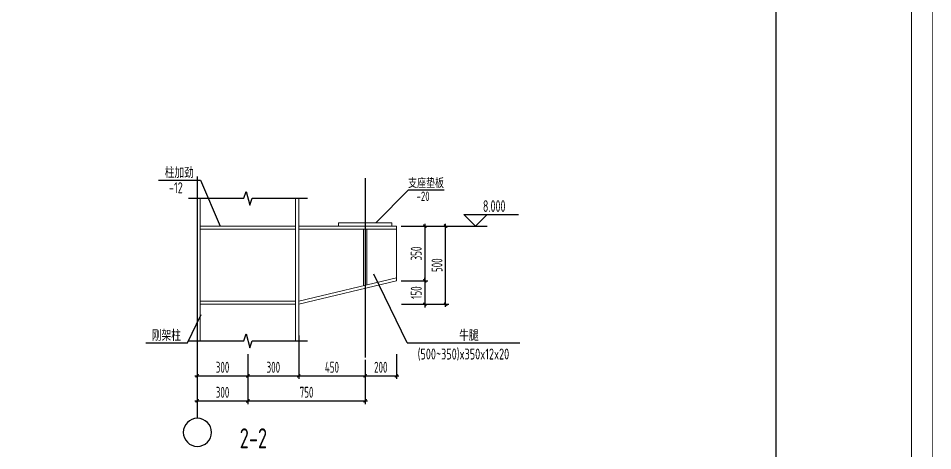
# Model space of a CAD drawing. Extents: x 447413 to 2975780, y -1432727 to 1301644.
# Drawn here: x 2692228 to 2736118, y -1035763 to -1015032 of the extents above; entities that cross this region are included whole.
import ezdxf
from ezdxf.enums import TextEntityAlignment as Align

# ---------------------------------------------------------------- set-up
doc = ezdxf.new("R2010")
doc.units = 0
doc.header["$LTSCALE"] = 1000
doc.header["$MEASUREMENT"] = 0
doc.layers.add('1002', color=2, linetype='Continuous', lineweight=18)
for name, color, linetype in [('COLU_DE_NUM', 7, 'Continuous'), ('DIM', 3, 'Continuous'), ('DOTE', 1, 'Continuous'), ('TEXT', 6, 'Continuous'), ('THIN', 7, 'Continuous'), ('图框', 253, 'Continuous'), ('尺寸标注', 253, 'Continuous'), ('焊缝标注', 253, 'Continuous'), ('螺栓孔标注', 253, 'Continuous')]:
    doc.layers.add(name, color=color, linetype=linetype)
doc.styles.add('PkpmHz', font='Pkpmeng', dxfattribs={"width": 0.6, "bigfont": 'hztxt'})
doc.styles.add('TSSD_Dimension', font='sysz.shx', dxfattribs={"width": 0.7, "bigfont": 'syfs.shx'})
doc.styles.add('TSSD_Label', font='Tssdeng.shx', dxfattribs={"width": 0.7, "bigfont": 'hztxt.shx'})
doc.styles.add('TSSD_REIN', font='Tssdeng.shx', dxfattribs={"width": 0.7, "bigfont": 'hztxt.shx'})
doc.dimstyles.new('TSSD_20_150', dxfattribs={"dimtxt": 525, "dimasz": 150, "dimexe": 150, "dimexo": 225, "dimgap": 150, "dimtad": 1, "dimdec": 0, "dimlfac": 0.133333, "dimzin": 0, "dimdsep": 46, "dimtxsty": 'TSSD_Dimension', "dimblk": 'ARCHTICK', "dimcen": 0, "dimdle": 112.5, "dimclrt": 7, "dimadec": 0, "dimazin": 0, "dimtfac": 1, "dimtdec": 0, "dimtix": 1, "dimtmove": 2, "dimatfit": 3, "dimfxl": 0, "dimtolj": 1, "dimtzin": 0, "dimarcsym": 0})

# ---------------------------------------------------------------- blocks, each defined once
blk = doc.blocks.new('_ArchTick')
at = {"color": 0, "linetype": 'ByBlock', "const_width": 0.4}
blk.add_lwpolyline([(-0.5, -0.5), (0.5, 0.5)], dxfattribs=at)
blk = doc.blocks.new('*D1543')
at = {"layer": 'Defpoints', "color": 0, "transparency": 16777216}
for p in [(2710376, -1024995), (2710376, -1027620), (2711742, -1027620)]:
    blk.add_point(p, dxfattribs=at)
at = {"layer": 'DIM', "color": 0, "lineweight": -2, "transparency": 16777216}
for p, q in [((2710601, -1024995), (2711892, -1024995)), ((2711742, -1024883), (2711742, -1027733)), ((2710601, -1027620), (2711892, -1027620))]:
    blk.add_line(p, q, dxfattribs=at)
at = {"layer": 'DIM', "color": 0, "lineweight": -2, "transparency": 16777216, "xscale": 150, "yscale": 150, "zscale": 150}
for p, rotation in [((2711742, -1024995), 90), ((2711742, -1027620), 270)]:
    blk.add_blockref('_ArchTick', p, dxfattribs=dict(at, rotation=rotation))
at = {"layer": 'DIM', "color": 7, "transparency": 16777216, "insert": (2711329, -1026308), "char_height": 525, "attachment_point": 5, "rotation": 90, "style": 'TSSD_Dimension'}
blk.add_mtext('\\A1;350', dxfattribs=at)
blk = doc.blocks.new('*D1544')
at = {"layer": 'Defpoints', "color": 0, "transparency": 16777216}
for p in [(2710376, -1027620), (2710396, -1028745), (2711742, -1028745)]:
    blk.add_point(p, dxfattribs=at)
at = {"layer": 'DIM', "color": 0, "lineweight": -2, "transparency": 16777216}
for p, q in [((2711742, -1027620), (2711742, -1027470)), ((2710601, -1027620), (2711892, -1027620)), ((2711742, -1027620), (2711742, -1028745)), ((2710621, -1028745), (2711892, -1028745)), ((2711742, -1028745), (2711742, -1028895))]:
    blk.add_line(p, q, dxfattribs=at)
at = {"layer": 'DIM', "color": 0, "lineweight": -2, "transparency": 16777216, "xscale": 150, "yscale": 150, "zscale": 150}
for p, rotation in [((2711742, -1027620), 270), ((2711742, -1028745), 90)]:
    blk.add_blockref('_ArchTick', p, dxfattribs=dict(at, rotation=rotation))
at = {"layer": 'DIM', "color": 7, "transparency": 16777216, "insert": (2711329, -1028183), "char_height": 525, "attachment_point": 5, "rotation": 90, "style": 'TSSD_Dimension'}
blk.add_mtext('\\A1;150', dxfattribs=at)
blk = doc.blocks.new('*D1545')
at = {"layer": 'Defpoints', "color": 0, "transparency": 16777216}
for p in [(2710396, -1024995), (2712740, -1024995), (2710396, -1028745)]:
    blk.add_point(p, dxfattribs=at)
at = {"layer": 'DIM', "color": 0, "lineweight": -2, "transparency": 16777216}
for p, q in [((2710621, -1024995), (2712890, -1024995)), ((2712740, -1028858), (2712740, -1024883)), ((2710621, -1028745), (2712890, -1028745))]:
    blk.add_line(p, q, dxfattribs=at)
at = {"layer": 'DIM', "color": 0, "lineweight": -2, "transparency": 16777216, "xscale": 150, "yscale": 150, "zscale": 150}
for p, rotation in [((2712740, -1024995), 90), ((2712740, -1028745), 270)]:
    blk.add_blockref('_ArchTick', p, dxfattribs=dict(at, rotation=rotation))
at = {"layer": 'DIM', "color": 7, "transparency": 16777216, "insert": (2712327, -1026870), "char_height": 525, "attachment_point": 5, "rotation": 90, "style": 'TSSD_Dimension'}
blk.add_mtext('\\A1;500', dxfattribs=at)
blk = doc.blocks.new('A$C6B0021A6')
at = {"layer": '图框', "color": 2, "const_width": 40, "elevation": -84000}
blk.add_lwpolyline([(20, 84120), (118920, 84120), (118920, 20), (20, 20)], close=True, dxfattribs=at)
at = {"layer": '图框', "color": 153, "const_width": 58, "elevation": -84000}
for points in [[(111420, 1020), (2520, 1020), (2520, 83120), (111420, 83120)], [(111420, 83120), (117920, 83120), (117920, 1020), (111420, 1020)]]:
    blk.add_lwpolyline(points, close=True, dxfattribs=at)
blk = doc.blocks.new('*D943')
at = {"layer": 'Defpoints', "color": 0, "transparency": 16777216}
for p in [(2700813, -1030914), (2703251, -1030914), (2703251, -1032175)]:
    blk.add_point(p, dxfattribs=at)
at = {"layer": 'DIM', "color": 0, "lineweight": -2, "transparency": 16777216}
for p, q in [((2700813, -1031139), (2700813, -1032325)), ((2703251, -1031139), (2703251, -1032325)), ((2700701, -1032175), (2703363, -1032175))]:
    blk.add_line(p, q, dxfattribs=at)
at = {"layer": 'DIM', "color": 0, "lineweight": -2, "transparency": 16777216, "xscale": 150, "yscale": 150, "zscale": 150, "rotation": 180}
blk.add_blockref('_ArchTick', (2700813, -1032175), dxfattribs=at)
at = {"layer": 'DIM', "color": 0, "lineweight": -2, "transparency": 16777216, "xscale": 150, "yscale": 150, "zscale": 150}
blk.add_blockref('_ArchTick', (2703251, -1032175), dxfattribs=at)
at = {"layer": 'DIM', "color": 7, "transparency": 16777216, "insert": (2702032, -1031762), "char_height": 525, "attachment_point": 5, "style": 'TSSD_Dimension'}
blk.add_mtext('\\A1;300', dxfattribs=at)
blk = doc.blocks.new('*D944')
at = {"layer": 'Defpoints', "color": 0, "transparency": 16777216}
for p in [(2703251, -1030914), (2705688, -1030914), (2705688, -1032175)]:
    blk.add_point(p, dxfattribs=at)
at = {"layer": 'DIM', "color": 0, "lineweight": -2, "transparency": 16777216}
for p, q in [((2703251, -1031139), (2703251, -1032325)), ((2705688, -1031139), (2705688, -1032325)), ((2703138, -1032175), (2705801, -1032175))]:
    blk.add_line(p, q, dxfattribs=at)
at = {"layer": 'DIM', "color": 0, "lineweight": -2, "transparency": 16777216, "xscale": 150, "yscale": 150, "zscale": 150, "rotation": 180}
blk.add_blockref('_ArchTick', (2703251, -1032175), dxfattribs=at)
at = {"layer": 'DIM', "color": 0, "lineweight": -2, "transparency": 16777216, "xscale": 150, "yscale": 150, "zscale": 150}
blk.add_blockref('_ArchTick', (2705688, -1032175), dxfattribs=at)
at = {"layer": 'DIM', "color": 7, "transparency": 16777216, "insert": (2704470, -1031762), "char_height": 525, "attachment_point": 5, "style": 'TSSD_Dimension'}
blk.add_mtext('\\A1;300', dxfattribs=at)
blk = doc.blocks.new('*D945')
at = {"layer": 'Defpoints', "color": 0, "transparency": 16777216}
for p in [(2705688, -1030019), (2708876, -1031541), (2708876, -1032175)]:
    blk.add_point(p, dxfattribs=at)
at = {"layer": 'DIM', "color": 0, "lineweight": -2, "transparency": 16777216}
for p, q in [((2705688, -1030244), (2705688, -1032325)), ((2708876, -1031766), (2708876, -1032325)), ((2705576, -1032175), (2708988, -1032175))]:
    blk.add_line(p, q, dxfattribs=at)
at = {"layer": 'DIM', "color": 0, "lineweight": -2, "transparency": 16777216, "xscale": 150, "yscale": 150, "zscale": 150, "rotation": 180}
blk.add_blockref('_ArchTick', (2705688, -1032175), dxfattribs=at)
at = {"layer": 'DIM', "color": 0, "lineweight": -2, "transparency": 16777216, "xscale": 150, "yscale": 150, "zscale": 150}
blk.add_blockref('_ArchTick', (2708876, -1032175), dxfattribs=at)
at = {"layer": 'DIM', "color": 7, "transparency": 16777216, "insert": (2707282, -1031762), "char_height": 525, "attachment_point": 5, "style": 'TSSD_Dimension'}
blk.add_mtext('\\A1;450', dxfattribs=at)
blk = doc.blocks.new('*D946')
at = {"layer": 'Defpoints', "color": 0, "transparency": 16777216}
for p in [(2710376, -1030914), (2708876, -1031541), (2710376, -1032175)]:
    blk.add_point(p, dxfattribs=at)
at = {"layer": 'DIM', "color": 0, "lineweight": -2, "transparency": 16777216}
for p, q in [((2710376, -1031139), (2710376, -1032325)), ((2708876, -1031766), (2708876, -1032325)), ((2708763, -1032175), (2710488, -1032175))]:
    blk.add_line(p, q, dxfattribs=at)
at = {"layer": 'DIM', "color": 0, "lineweight": -2, "transparency": 16777216, "xscale": 150, "yscale": 150, "zscale": 150, "rotation": 180}
blk.add_blockref('_ArchTick', (2708876, -1032175), dxfattribs=at)
at = {"layer": 'DIM', "color": 0, "lineweight": -2, "transparency": 16777216, "xscale": 150, "yscale": 150, "zscale": 150}
blk.add_blockref('_ArchTick', (2710376, -1032175), dxfattribs=at)
at = {"layer": 'DIM', "color": 7, "transparency": 16777216, "insert": (2709626, -1031762), "char_height": 525, "attachment_point": 5, "style": 'TSSD_Dimension'}
blk.add_mtext('\\A1;200', dxfattribs=at)
blk = doc.blocks.new('*D947')
at = {"layer": 'Defpoints', "color": 0, "transparency": 16777216}
for p in [(2703251, -1031182), (2708876, -1031182), (2708876, -1033376)]:
    blk.add_point(p, dxfattribs=at)
at = {"layer": 'DIM', "color": 0, "lineweight": -2, "transparency": 16777216}
for p, q in [((2703251, -1031407), (2703251, -1033526)), ((2708876, -1031407), (2708876, -1033526)), ((2703138, -1033376), (2708988, -1033376))]:
    blk.add_line(p, q, dxfattribs=at)
at = {"layer": 'DIM', "color": 0, "lineweight": -2, "transparency": 16777216, "xscale": 150, "yscale": 150, "zscale": 150, "rotation": 180}
blk.add_blockref('_ArchTick', (2703251, -1033376), dxfattribs=at)
at = {"layer": 'DIM', "color": 0, "lineweight": -2, "transparency": 16777216, "xscale": 150, "yscale": 150, "zscale": 150}
blk.add_blockref('_ArchTick', (2708876, -1033376), dxfattribs=at)
at = {"layer": 'DIM', "color": 7, "transparency": 16777216, "insert": (2706063, -1032963), "char_height": 525, "attachment_point": 5, "style": 'TSSD_Dimension'}
blk.add_mtext('\\A1;750', dxfattribs=at)
blk = doc.blocks.new('*D948')
at = {"layer": 'Defpoints', "color": 0, "transparency": 16777216}
for p in [(2700813, -1032115), (2703251, -1032115), (2703251, -1033376)]:
    blk.add_point(p, dxfattribs=at)
at = {"layer": 'DIM', "color": 0, "lineweight": -2, "transparency": 16777216}
for p, q in [((2700813, -1032340), (2700813, -1033526)), ((2703251, -1032340), (2703251, -1033526)), ((2700701, -1033376), (2703363, -1033376))]:
    blk.add_line(p, q, dxfattribs=at)
at = {"layer": 'DIM', "color": 0, "lineweight": -2, "transparency": 16777216, "xscale": 150, "yscale": 150, "zscale": 150, "rotation": 180}
blk.add_blockref('_ArchTick', (2700813, -1033376), dxfattribs=at)
at = {"layer": 'DIM', "color": 0, "lineweight": -2, "transparency": 16777216, "xscale": 150, "yscale": 150, "zscale": 150}
blk.add_blockref('_ArchTick', (2703251, -1033376), dxfattribs=at)
at = {"layer": 'DIM', "color": 7, "transparency": 16777216, "insert": (2702032, -1032963), "char_height": 525, "attachment_point": 5, "style": 'TSSD_Dimension'}
blk.add_mtext('\\A1;300', dxfattribs=at)

msp = doc.modelspace()

# ---------------------------------------------------------------- linework, layer by layer
at = {"color": 0, "linetype": 'ByBlock', "lineweight": -2, "extrusion": (0, 0, -1)}
msp.add_ellipse((2700824.4, -1034883.2, 126000), major_axis=(-11, 674.9), ratio=1, start_param=-1.5545725, end_param=4.7286128, dxfattribs=at)
at = {"layer": '1002', "ltscale": 100}
for p, q in [((2705538.5, -1024995, 126000), (2700963.5, -1024995, 126000)), ((2700963.5, -1025145, 126000), (2705538.5, -1025145, 126000)), ((2705688.5, -1024995, 126000), (2710376, -1024995, 126000)), ((2710376, -1025145, 126000), (2705688.5, -1025145, 126000)), ((2708801, -1025145, 126000), (2708801, -1027848, 126000)), ((2708951, -1025145, 126000), (2708951, -1027812, 126000)), ((2710376, -1024995, 126000), (2710376, -1027620, 126000)), ((2705688.5, -1028595, 126000), (2710376, -1027470, 126000)), ((2710376, -1027620, 126000), (2705688.5, -1028745, 126000)), ((2705538.5, -1028595, 126000), (2700963.5, -1028595, 126000)), ((2700963.5, -1028745, 126000), (2705538.5, -1028745, 126000))]:
    msp.add_line(p, q, dxfattribs=at)
at = {"layer": '1002', "color": 7, "ltscale": 100}
for p, q in [((2707601, -1024845, 126000), (2710151, -1024845, 126000)), ((2707601, -1024845, 126000), (2707601, -1024995, 126000)), ((2707601, -1024995, 126000), (2710151, -1024995, 126000)), ((2710151, -1024845, 126000), (2710151, -1024995, 126000))]:
    msp.add_line(p, q, dxfattribs=at)
at = {"layer": 'DOTE'}
for p, q in [((2700813.5, -1022622.9, 126000), (2700813.5, -1034208.3, 126000)), ((2708876, -1022700.5, 126000), (2708876, -1031293, 126000))]:
    msp.add_line(p, q, dxfattribs=at)
at = {"layer": 'TEXT'}
msp.add_line((2712889.9, -1024995, 126000), (2714740, -1024995, 126000), dxfattribs=at)
msp.add_lwpolyline([(2714740, -1024432.5), (2714177.5, -1024995), (2713615, -1024432.5), (2716240, -1024432.5)], dxfattribs=at)
at = {"layer": 'THIN', "elevation": 126000}
for points in [[(2700393.5, -1023658), (2703056, -1023658), (2703161, -1023328), (2703341, -1023988), (2703446, -1023658), (2706108.5, -1023658)], [(2700393.5, -1030495.9), (2703056, -1030495.9), (2703161, -1030165.9), (2703341, -1030825.9), (2703446, -1030495.9), (2706108.5, -1030495.9)]]:
    msp.add_lwpolyline(points, dxfattribs=at)
at = {"layer": '尺寸标注', "color": 3, "lineweight": 18, "ltscale": 100}
for p, q in [((2700813.5, -1023658, 126000), (2700813.5, -1030495.9, 126000)), ((2700963.5, -1023658, 126000), (2700963.5, -1030495.9, 126000)), ((2705538.5, -1023658, 126000), (2705538.5, -1030495.9, 126000)), ((2705688.5, -1023658, 126000), (2705688.5, -1030495.9, 126000))]:
    msp.add_line(p, q, dxfattribs=at)
at = {"layer": '螺栓孔标注', "ltscale": 100}
for p, q in [((2698965.1, -1022792.9, 126000), (2700970.1, -1022792.9, 126000)), ((2700970.1, -1022792.9, 126000), (2701925.3, -1024995, 126000)), ((2709396.5, -1024845, 126000), (2710950.6, -1023254.7, 126000)), ((2710950.6, -1023254.7, 126000), (2712669.2, -1023254.7, 126000)), ((2700351.2, -1030598.4, 126000), (2701000.9, -1029225.2, 126000)), ((2698346.2, -1030598.4, 126000), (2700351.2, -1030598.4, 126000)), ((2710899.3, -1030596.5, 126000), (2716301.2, -1030596.5, 126000))]:
    msp.add_line(p, q, dxfattribs=at)
at = {"layer": '螺栓孔标注'}
msp.add_line((2710899.3, -1030596.5, 126000), (2709291.6, -1027303.8, 126000), dxfattribs=at)

# ---------------------------------------------------------------- block references
msp.add_blockref('A$C6B0021A6', (2617178.3, -1070402.1, 210000))

# ---------------------------------------------------------------- texts
at = {"layer": 'COLU_DE_NUM', "style": 'TSSD_Label', "width": 0.7}
msp.add_text('2-2', height=960, dxfattribs=at).set_placement((2703512.3, -1035166.6, 126000), align=Align.MIDDLE)
at = {"layer": 'TEXT', "style": 'TSSD_REIN', "width": 0.65}
msp.add_text('8.000', height=562.5, dxfattribs=at).set_placement((2715070.2, -1024035.1, 126000), align=Align.MIDDLE)
at = {"layer": '焊缝标注', "style": 'PkpmHz', "width": 0.71}
for s, height, p in [('柱加劲', 525, (2699954.7, -1022693.8, 126000)), ('支座垫板', 450, (2711798.8, -1023169.8, 126000)), ('刚架柱', 525, (2699335.8, -1030499.3, 126000)), ('牛腿', 525, (2713856.3, -1030497.4, 126000)), ('(500~350)x350x12x20', 525, (2713594, -1031391.2, 126000))]:
    msp.add_text(s, height=height, dxfattribs=at).set_placement(p, align=Align.CENTER)
for s, height, p in [('-12', 525, (2699790.6, -1022892, 126000)), ('-20', 450, (2711658.2, -1023339.6, 126000))]:
    msp.add_text(s, height=height, dxfattribs=at).set_placement(p, align=Align.TOP_CENTER)

# ---------------------------------------------------------------- dimensions: what is measured, and where the dimension line sits
at = {"layer": 'DIM'}
for base, p1, p2, picture, middle in [((2711741.5, -1027620, 126000), (2710376, -1024995, 126000), (2710376, -1027620, 126000), '*D1543', (2711329, -1026307.5, 126000)), ((2712739.9, -1024995, 126000), (2710395.8, -1028745, 126000), (2710395.8, -1024995, 126000), '*D1545', (2712327.4, -1026870, 126000)), ((2711741.5, -1028745, 126000), (2710376, -1027620, 126000), (2710395.8, -1028745, 126000), '*D1544', (2711329, -1028182.5, 126000))]:
    dim = msp.add_linear_dim(base=base, p1=p1, p2=p2, angle=90, dimstyle='TSSD_20_150', dxfattribs=at)
    dim.commit()
    dim.dimension.update_dxf_attribs({"geometry": picture, "text_midpoint": middle})
for base, p1, p2, text, picture, middle in [((2708876, -1032174.6, 126000), (2705688.5, -1030018.7, 126000), (2708876, -1031541.4, 126000), '450', '*D945', (2707282.2, -1031762.1, 126000)), ((2703251, -1032174.6, 126000), (2700813.5, -1030914.4, 126000), (2703251, -1030914.4, 126000), '300', '*D943', (2702032.2, -1031762.1, 126000)), ((2705688.5, -1032174.6, 126000), (2703251, -1030914.4, 126000), (2705688.5, -1030914.4, 126000), '300', '*D944', (2704469.7, -1031762.1, 126000)), ((2703251, -1033375.6, 126000), (2700813.5, -1032115.3, 126000), (2703251, -1032115.3, 126000), '300', '*D948', (2702032.2, -1032963.1, 126000))]:
    dim = msp.add_linear_dim(base=base, p1=p1, p2=p2, text=text, dimstyle='TSSD_20_150', dxfattribs=at)
    dim.commit()
    dim.dimension.update_dxf_attribs({"geometry": picture, "text_midpoint": middle})
for base, p1, p2, picture, middle in [((2710376, -1032174.6, 126000), (2708876, -1031541.4, 126000), (2710376, -1030914.4, 126000), '*D946', (2709626, -1031762.1, 126000)), ((2708876, -1033375.6, 126000), (2703251, -1031181.8, 126000), (2708876, -1031181.8, 126000), '*D947', (2706063.5, -1032963.1, 126000))]:
    dim = msp.add_linear_dim(base=base, p1=p1, p2=p2, dimstyle='TSSD_20_150', dxfattribs=at)
    dim.commit()
    dim.dimension.update_dxf_attribs({"geometry": picture, "text_midpoint": middle})

doc.saveas('drawing.dxf')
